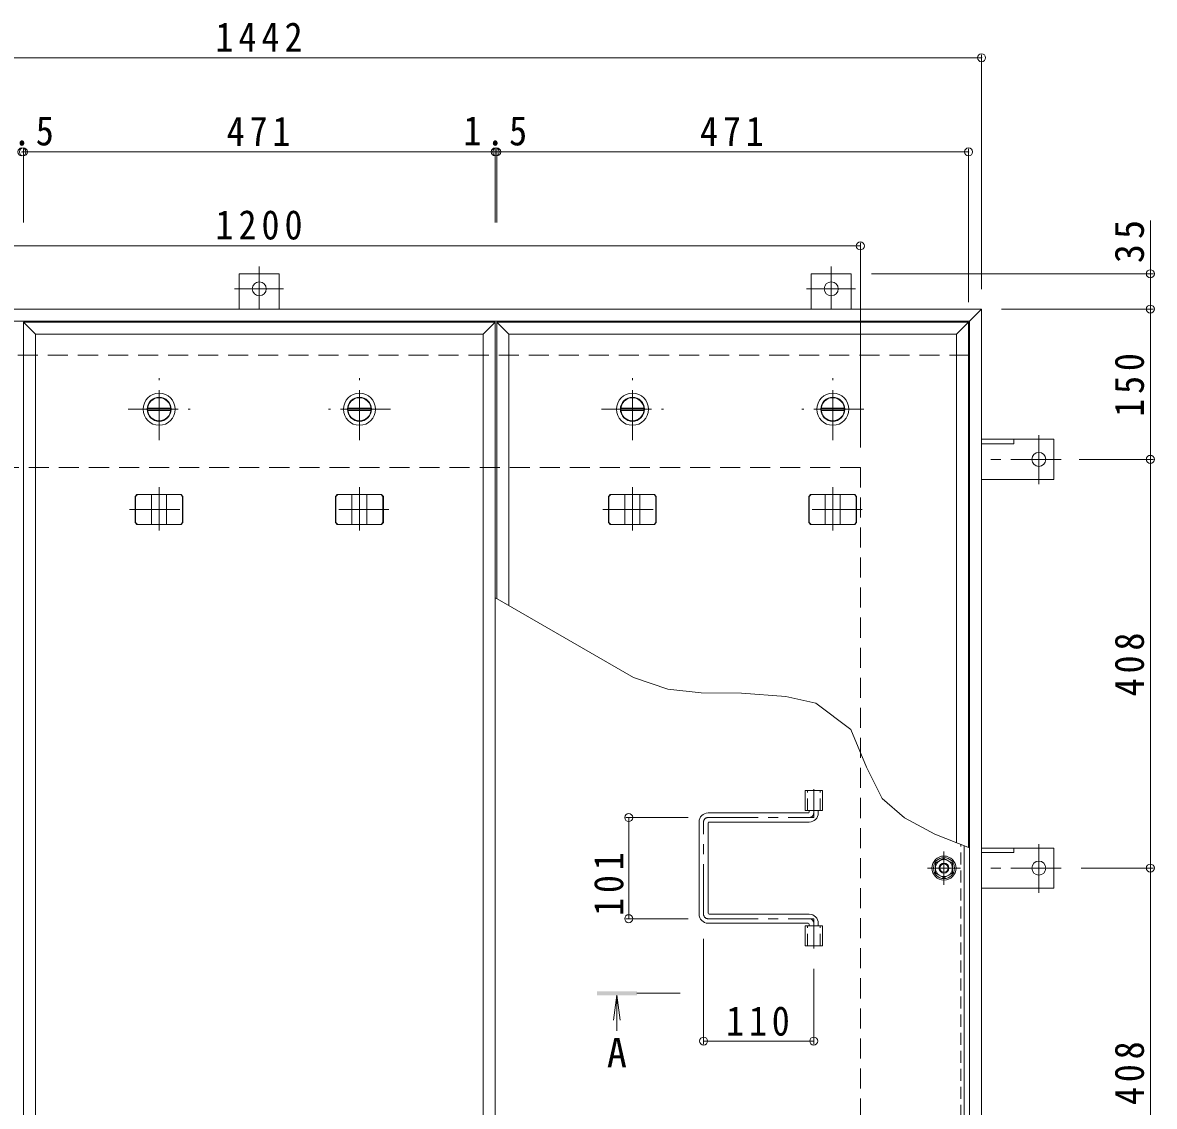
# Model space of a CAD drawing. Units: millimetres on the paper, enlarged 2 times, with parts at other scales. Extents: x -526 to 546, y -392 to 381.
# Drawn here: x -350.1 to -124.1, y 164.2 to 380.5 of the extents above; entities that cross this region are included whole.
import ezdxf
from ezdxf.enums import TextEntityAlignment as Align

# ---------------------------------------------------------------- set-up
doc = ezdxf.new("R2010")
doc.units = ezdxf.units.MM
doc.header["$LTSCALE"] = 2
doc.header["$PDMODE"] = 32
doc.header["$PDSIZE"] = 1.6
for name, pattern in [('CHAIN1', [8, 5, -1, 1, -1]), ('DASHED1', [1.8, 1.2, -0.6]), ('DASHED2', [3, 2, -1])]:
    doc.linetypes.add(name, pattern=pattern)
for name, color, linetype, lineweight in [('0-1_躯体', 2, 'CHAIN1', 9), ('0-2_仕上', 3, 'Continuous', 9), ('0-3_建具', 4, 'Continuous', 9), ('0-5_寸法', 4, 'Continuous', 9), ('0-6_ハッチ', 6, 'Continuous', 9), ('0-7', 2, 'Continuous', 9), ('0-A', 3, 'Continuous', 9), ('0-C', 2, 'Continuous', 9), ('0-E', 3, 'Continuous', 9), ('0-F', 7, 'Continuous', 9)]:
    doc.layers.add(name, color=color, linetype=linetype, lineweight=lineweight)
doc.styles.add('ＭＳ ゴシック', font='')
doc.styles.get('ＭＳ ゴシック').set_extended_font_data('MS Gothic')

msp = doc.modelspace()

# ---------------------------------------------------------------- linework, layer by layer
at = {"layer": '0-1_躯体', "linetype": 'DASHED2'}
for p, q in [((-161.043, 314.156), (-444.643, 314.156)), ((-182.843, 291.756), (-422.843, 291.756)), ((-182.843, 131.756), (-182.843, 291.756))]:
    msp.add_line(p, q, dxfattribs=at)
at = {"layer": '0-1_躯体'}
for p, q in [((-322.843, 297.156), (-322.843, 309.556)), ((-282.843, 297.156), (-282.843, 309.556)), ((-228.343, 297.156), (-228.343, 309.556)), ((-188.343, 297.156), (-188.343, 309.556)), ((-329.043, 303.356), (-316.643, 303.356)), ((-276.643, 303.356), (-289.043, 303.356)), ((-234.543, 303.356), (-222.143, 303.356)), ((-182.143, 303.356), (-194.543, 303.356))]:
    msp.add_line(p, q, dxfattribs=at)
at = {"layer": '0-2_仕上'}
for p, q in [((-347.543, 318.356), (-349.943, 320.756)), ((-255.743, 320.756), (-349.943, 320.756)), ((-349.943, 320.756), (-349.943, 102.756)), ((-258.143, 318.356), (-255.743, 320.756)), ((-255.743, 102.756), (-255.743, 320.756)), ((-253.043, 318.356), (-255.443, 320.756)), ((-161.243, 320.756), (-255.443, 320.756)), ((-255.443, 320.756), (-255.443, 265.604)), ((-163.643, 318.356), (-161.243, 320.756)), ((-161.243, 215.91), (-161.243, 320.756)), ((-347.543, 318.356), (-258.143, 318.356)), ((-347.543, 105.156), (-347.543, 318.356)), ((-258.143, 318.356), (-258.143, 105.156)), ((-253.043, 318.356), (-163.643, 318.356)), ((-253.043, 264.218), (-253.043, 318.356)), ((-163.643, 318.356), (-163.643, 216.839)), ((-193.873, 223.256), (-193.873, 227.256)), ((-193.873, 227.256), (-190.413, 227.256)), ((-190.413, 223.256), (-190.413, 227.256)), ((-193.873, 223.256), (-190.413, 223.256)), ((-193.873, 196.256), (-193.873, 200.256)), ((-193.873, 200.256), (-190.413, 200.256)), ((-190.413, 196.256), (-190.413, 200.256)), ((-193.873, 196.256), (-190.413, 196.256))]:
    msp.add_line(p, q, dxfattribs=at)
at = {"layer": '0-2_仕上', "linetype": 'DASHED1'}
for p, q in [((-193.413, 223.256), (-193.413, 227.256)), ((-190.873, 223.256), (-190.873, 227.256)), ((-193.413, 196.256), (-193.413, 200.256)), ((-190.873, 196.256), (-190.873, 200.256))]:
    msp.add_line(p, q, dxfattribs=at)
at = {"layer": '0-3_建具'}
for p, q in [((-447.043, 323.356), (-158.643, 323.356)), ((-158.643, 323.356), (-161.043, 320.956)), ((-158.643, 100.156), (-158.643, 323.356)), ((-444.643, 320.956), (-161.043, 320.956)), ((-161.043, 102.556), (-161.043, 320.956)), ((-327.61, 285.956), (-327.263, 286.356)), ((-327.61, 280.756), (-327.61, 285.956)), ((-327.53, 285.956), (-327.61, 285.956)), ((-327.53, 285.956), (-327.183, 286.356)), ((-327.53, 280.756), (-327.53, 285.956)), ((-318.422, 286.356), (-327.263, 286.356)), ((-324.343, 280.356), (-324.343, 286.356)), ((-321.343, 280.356), (-321.343, 286.356)), ((-318.156, 285.956), (-318.502, 286.356)), ((-318.076, 285.956), (-318.422, 286.356)), ((-318.156, 280.756), (-318.156, 285.956)), ((-318.156, 285.956), (-318.076, 285.956)), ((-318.076, 280.756), (-318.076, 285.956)), ((-287.61, 285.956), (-287.263, 286.356)), ((-287.61, 280.756), (-287.61, 285.956)), ((-287.53, 285.956), (-287.61, 285.956)), ((-287.53, 285.956), (-287.183, 286.356)), ((-287.53, 280.756), (-287.53, 285.956)), ((-278.422, 286.356), (-287.263, 286.356)), ((-284.343, 280.356), (-284.343, 286.356)), ((-281.343, 280.356), (-281.343, 286.356)), ((-278.156, 285.956), (-278.502, 286.356)), ((-278.076, 285.956), (-278.422, 286.356)), ((-278.156, 280.756), (-278.156, 285.956)), ((-278.156, 285.956), (-278.076, 285.956)), ((-278.076, 280.756), (-278.076, 285.956)), ((-233.11, 285.956), (-232.763, 286.356)), ((-233.11, 280.756), (-233.11, 285.956)), ((-233.03, 285.956), (-233.11, 285.956)), ((-233.03, 285.956), (-232.683, 286.356)), ((-233.03, 280.756), (-233.03, 285.956)), ((-223.922, 286.356), (-232.763, 286.356)), ((-229.843, 280.356), (-229.843, 286.356)), ((-226.843, 280.356), (-226.843, 286.356)), ((-223.656, 285.956), (-224.002, 286.356)), ((-223.576, 285.956), (-223.922, 286.356)), ((-223.656, 280.756), (-223.656, 285.956)), ((-223.656, 285.956), (-223.576, 285.956)), ((-223.576, 280.756), (-223.576, 285.956)), ((-193.11, 285.956), (-192.763, 286.356)), ((-193.11, 280.756), (-193.11, 285.956)), ((-193.03, 285.956), (-193.11, 285.956)), ((-193.03, 285.956), (-192.683, 286.356)), ((-193.03, 280.756), (-193.03, 285.956)), ((-183.922, 286.356), (-192.763, 286.356)), ((-189.843, 280.356), (-189.843, 286.356)), ((-186.843, 280.356), (-186.843, 286.356)), ((-183.656, 285.956), (-184.002, 286.356)), ((-183.576, 285.956), (-183.922, 286.356)), ((-183.656, 280.756), (-183.656, 285.956)), ((-183.656, 285.956), (-183.576, 285.956)), ((-183.576, 280.756), (-183.576, 285.956)), ((-327.61, 280.756), (-327.263, 280.356)), ((-327.53, 280.756), (-327.61, 280.756)), ((-327.53, 280.756), (-327.183, 280.356)), ((-327.263, 280.356), (-318.422, 280.356)), ((-318.156, 280.756), (-318.502, 280.356)), ((-318.076, 280.756), (-318.422, 280.356)), ((-318.156, 280.756), (-318.076, 280.756)), ((-287.61, 280.756), (-287.263, 280.356)), ((-287.53, 280.756), (-287.61, 280.756)), ((-287.53, 280.756), (-287.183, 280.356)), ((-287.263, 280.356), (-278.422, 280.356)), ((-278.156, 280.756), (-278.502, 280.356)), ((-278.076, 280.756), (-278.422, 280.356)), ((-278.156, 280.756), (-278.076, 280.756)), ((-233.11, 280.756), (-232.763, 280.356)), ((-233.03, 280.756), (-233.11, 280.756)), ((-233.03, 280.756), (-232.683, 280.356)), ((-232.763, 280.356), (-223.922, 280.356)), ((-223.656, 280.756), (-224.002, 280.356)), ((-223.576, 280.756), (-223.922, 280.356)), ((-223.656, 280.756), (-223.576, 280.756)), ((-193.11, 280.756), (-192.763, 280.356)), ((-193.03, 280.756), (-193.11, 280.756)), ((-193.03, 280.756), (-192.683, 280.356)), ((-192.763, 280.356), (-183.922, 280.356)), ((-183.656, 280.756), (-184.002, 280.356)), ((-183.576, 280.756), (-183.922, 280.356)), ((-183.656, 280.756), (-183.576, 280.756))]:
    msp.add_line(p, q, dxfattribs=at)
at = {"layer": '0-3_建具', "linetype": 'CHAIN1'}
for p, q in [((-322.843, 287.779), (-322.843, 279.131)), ((-282.843, 287.779), (-282.843, 279.131)), ((-228.343, 287.779), (-228.343, 279.131)), ((-188.343, 287.779), (-188.343, 279.131)), ((-328.725, 283.356), (-316.961, 283.356)), ((-276.961, 283.356), (-288.725, 283.356)), ((-234.225, 283.356), (-222.461, 283.356)), ((-182.461, 283.356), (-194.225, 283.356))]:
    msp.add_line(p, q, dxfattribs=at)
at = {"layer": '0-5_寸法', "color": 7}
for p, q in [((-124.939, 330.396), (-124.939, 341.028)), ((-228.116, 249.827), (-255.793, 265.806)), ((-221.29, 247.496), (-228.116, 249.827)), ((-214.631, 246.747), (-221.29, 247.496)), ((-206.556, 246.663), (-214.631, 246.747)), ((-197.732, 245.997), (-206.556, 246.663)), ((-191.739, 244.666), (-197.732, 245.997)), ((-184.746, 239.421), (-191.739, 244.666)), ((-181.583, 231.929), (-184.746, 239.421)), ((-178.512, 225.64), (-181.583, 231.929)), ((-173.999, 221.792), (-178.512, 225.64)), ((-167.952, 218.507), (-173.999, 221.792)), ((-161.043, 215.832), (-167.952, 218.507))]:
    msp.add_line(p, q, dxfattribs=at)
at = {"layer": '0-5_寸法'}
for q in [(-232.096, 181.422), (-231.443, 179.259), (-230.79, 181.422)]:
    msp.add_line((-231.443, 186.379), q, dxfattribs=at)
at = {"layer": '0-5_寸法', "linetype": 'CHAIN1'}
msp.add_line((-218.843, 186.779), (-227.443, 186.779), dxfattribs=at)
at = {"layer": '0-5_寸法'}
msp.add_solid([(-235.443, 186.379), (-235.443, 187.179), (-227.443, 186.379), (-227.443, 187.179)], dxfattribs=at)
at = {"layer": '0-6_ハッチ', "linetype": 'CHAIN1'}
for p, q in [((-192.143, 227.532), (-192.143, 221.856)), ((-213.241, 221.856), (-192.143, 221.856)), ((-214.143, 202.558), (-214.143, 220.954)), ((-213.241, 201.656), (-192.143, 201.656)), ((-192.143, 195.678), (-192.143, 201.656))]:
    msp.add_line(p, q, dxfattribs=at)
at = {"layer": '0-6_ハッチ'}
for p, q in [((-193.243, 222.756), (-213.243, 222.756)), ((-193.043, 222.956), (-193.043, 223.256)), ((-191.243, 222.756), (-191.243, 223.256)), ((-215.043, 202.556), (-215.043, 220.956)), ((-213.243, 202.756), (-213.243, 220.756)), ((-213.043, 220.956), (-193.043, 220.956)), ((-213.043, 202.556), (-193.043, 202.556)), ((-193.243, 200.756), (-213.243, 200.756)), ((-193.043, 200.556), (-193.043, 200.256)), ((-191.243, 200.756), (-191.243, 200.256))]:
    msp.add_line(p, q, dxfattribs=at)
msp.add_circle((-166.143, 211.756), 2.1, dxfattribs=at)
for centre, radius, start, end in [((-213.243, 220.956), 1.8, 90, 180), ((-193.243, 222.956), 0.2, 270, 0), ((-193.043, 222.756), 1.8, 270, 0), ((-213.043, 220.756), 0.2, 90, 180), ((-213.243, 202.556), 1.8, 180, 270), ((-213.043, 202.756), 0.2, 180, 270), ((-193.043, 200.756), 1.8, 0, 90), ((-193.243, 200.556), 0.2, 0, 90)]:
    msp.add_arc(centre, radius, start, end, dxfattribs=at)
at = {"layer": '0-6_ハッチ', "linetype": 'CHAIN1'}
for centre, radius, start, end in [((-213.241, 220.954), 0.902, 90, 180), ((-193.043, 222.756), 0.9, 270.29569, 0), ((-213.241, 202.558), 0.902, 180, 270), ((-193.043, 200.756), 0.9, 0, 89.70431)]:
    msp.add_arc(centre, radius, start, end, dxfattribs=at)
at = {"layer": '0-7', "linetype": 'CHAIN1'}
for p, q in [((-166.143, 215.07), (-166.143, 208.442)), ((-162.829, 211.756), (-169.457, 211.756))]:
    msp.add_line(p, q, dxfattribs=at)
at = {"layer": '0-7'}
msp.add_lwpolyline([(-167.843, 212.737), (-166.143, 213.719), (-164.443, 212.737), (-164.443, 210.774), (-166.143, 209.793), (-167.843, 210.774)], close=True, dxfattribs=at)
at = {"layer": '0-7', "color": 134, "lineweight": 5}
msp.add_circle((-166.143, 211.756), 2.4, dxfattribs=at)
at = {"layer": '0-7'}
msp.add_circle((-166.143, 211.756), 1.7, dxfattribs=at)
at = {"layer": '0-7', "color": 5, "lineweight": 5}
for radius in [1, 0.838]:
    msp.add_circle((-166.143, 211.756), radius, dxfattribs=at)
at = {"layer": '0-A', "linetype": 'DASHED1'}
msp.add_line((-162.783, 111.696), (-162.783, 216.506), dxfattribs=at)
at = {"layer": '0-A'}
msp.add_line((-162.143, 111.056), (-162.143, 216.258), dxfattribs=at)
at = {"layer": '0-C', "color": 4}
for p, q in [((-325.129, 303.606), (-320.557, 303.606)), ((-325.129, 303.106), (-320.557, 303.106)), ((-285.129, 303.606), (-280.556, 303.606)), ((-285.129, 303.106), (-280.556, 303.106)), ((-230.629, 303.606), (-226.057, 303.606)), ((-230.629, 303.106), (-226.057, 303.106)), ((-190.629, 303.606), (-186.056, 303.606)), ((-190.629, 303.106), (-186.056, 303.106))]:
    msp.add_line(p, q, dxfattribs=at)
at = {"layer": '0-C'}
for centre, radius in [((-322.843, 303.356), 3.2), ((-322.843, 303.356), 2.4), ((-322.843, 303.356), 2.35), ((-282.843, 303.356), 3.2), ((-282.843, 303.356), 2.4), ((-282.843, 303.356), 2.35), ((-228.343, 303.356), 3.2), ((-228.343, 303.356), 2.4), ((-228.343, 303.356), 2.35), ((-188.343, 303.356), 3.2), ((-188.343, 303.356), 2.4), ((-188.343, 303.356), 2.35)]:
    msp.add_circle(centre, radius, dxfattribs=at)
at = {"layer": '0-C', "color": 4}
for centre in [(-322.843, 303.356), (-282.843, 303.356), (-228.343, 303.356), (-188.343, 303.356)]:
    msp.add_circle(centre, 2.3, dxfattribs=at)
at = {"layer": '0-E'}
for p, q in [((-306.843, 330.396), (-298.843, 330.396)), ((-306.843, 323.356), (-306.843, 330.396)), ((-298.843, 323.356), (-298.843, 330.396)), ((-192.643, 330.396), (-184.643, 330.396)), ((-192.643, 323.356), (-192.643, 330.396)), ((-184.643, 323.356), (-184.643, 330.396)), ((-158.643, 297.356), (-144.203, 297.356)), ((-144.203, 289.356), (-144.203, 297.356)), ((-158.643, 289.356), (-144.203, 289.356)), ((-158.643, 215.756), (-144.203, 215.756)), ((-144.203, 207.756), (-144.203, 215.756)), ((-158.643, 207.756), (-144.203, 207.756))]:
    msp.add_line(p, q, dxfattribs=at)
at = {"layer": '0-E', "linetype": 'CHAIN1'}
for p, q in [((-302.843, 331.827), (-302.843, 323.396)), ((-188.643, 331.827), (-188.643, 323.396)), ((-307.811, 327.396), (-298.034, 327.396)), ((-193.611, 327.396), (-183.834, 327.396)), ((-147.203, 288.388), (-147.203, 298.165)), ((-142.771, 293.356), (-158.603, 293.356)), ((-147.203, 206.788), (-147.203, 216.565)), ((-142.771, 211.756), (-158.603, 211.756))]:
    msp.add_line(p, q, dxfattribs=at)
at = {"layer": '0-E'}
for points in [[(-158.643, 296.456), (-152.203, 296.456), (-152.203, 297.356)], [(-158.643, 214.856), (-152.203, 214.856), (-152.203, 215.756)]]:
    msp.add_lwpolyline(points, dxfattribs=at)
for centre in [(-302.843, 327.396), (-188.643, 327.396), (-147.203, 293.356), (-147.203, 211.756)]:
    msp.add_circle(centre, 1.4, dxfattribs=at)
at = {"layer": '0-F'}
for p, q in [((-447.043, 373.54), (-158.643, 373.54)), ((-158.643, 374.14), (-158.643, 327.356)), ((-349.943, 355.339), (-349.943, 340.616)), ((-255.743, 355.339), (-255.743, 340.616)), ((-255.443, 355.339), (-255.443, 340.616)), ((-161.243, 355.339), (-161.243, 324.756)), ((-350.243, 354.739), (-349.943, 354.739)), ((-349.943, 354.739), (-255.743, 354.739)), ((-255.743, 354.739), (-255.443, 354.739)), ((-255.443, 354.739), (-161.243, 354.739)), ((-422.843, 335.962), (-182.843, 335.962)), ((-182.843, 336.562), (-182.843, 295.756)), ((-124.339, 330.396), (-180.643, 330.396)), ((-124.939, 323.356), (-124.939, 330.396)), ((-124.339, 323.356), (-154.643, 323.356)), ((-124.939, 323.356), (-124.939, 293.356)), ((-124.339, 293.356), (-139.171, 293.356)), ((-124.939, 293.356), (-124.939, 211.756)), ((-229.68, 221.856), (-217.241, 221.856)), ((-229.08, 221.856), (-229.08, 201.656)), ((-124.339, 211.756), (-138.771, 211.756)), ((-124.939, 211.756), (-124.939, 130.156)), ((-229.68, 201.656), (-217.241, 201.656)), ((-214.143, 176.625), (-214.143, 197.656)), ((-192.143, 176.625), (-192.143, 191.678)), ((-192.143, 177.225), (-214.143, 177.225))]:
    msp.add_line(p, q, dxfattribs=at)
for p in [(-158.643, 373.54), (-350.243, 354.739), (-349.943, 354.739), (-255.743, 354.739), (-255.443, 354.739), (-161.243, 354.739), (-182.843, 335.962), (-124.939, 330.396), (-124.939, 323.356), (-124.939, 293.356), (-229.08, 221.856), (-124.939, 211.756), (-229.08, 201.656), (-214.143, 177.225), (-192.143, 177.225)]:
    msp.add_point(p, dxfattribs=at)

# ---------------------------------------------------------------- texts
at = {"layer": '0-5_寸法', "color": 2, "style": 'ＭＳ ゴシック'}
msp.add_text('A', height=5.865, dxfattribs=at).set_placement((-233.443, 170.24), align=Align.BOTTOM_LEFT)
at = {"layer": '0-F', "color": 2, "char_height": 5.865, "attachment_point": 7, "style": 'ＭＳ ゴシック'}
for s, insert in [('\\T1.28;\\W0.9;1442', (-311.593, 374.74)), ('\\T1.27;\\W0.9;1.5', (-356.593, 355.939)), ('\\T1.27;\\W0.9;471', (-309.343, 355.939)), ('\\T1.27;\\W0.9;1.5', (-262.093, 355.939)), ('\\T1.27;\\W0.9;471', (-214.843, 355.939)), ('\\T1.28;\\W0.9;1200', (-311.593, 337.162)), ('\\T1.27;\\W0.9;110', (-209.643, 178.225))]:
    msp.add_mtext(s, dxfattribs=dict(at, insert=insert))
at = {"layer": '0-F', "color": 2, "char_height": 5.865, "attachment_point": 7, "rotation": 90, "style": 'ＭＳ ゴシック'}
for s, insert in [('\\T1.27;\\W0.95;35', (-126.139, 332.528)), ('\\T1.27;\\W0.9;150', (-126.139, 301.856)), ('\\T1.27;\\W0.9;408', (-126.139, 246.056)), ('\\T1.27;\\W0.9;101', (-230.08, 202.212)), ('\\T1.27;\\W0.9;408', (-126.139, 164.456))]:
    msp.add_mtext(s, dxfattribs=dict(at, insert=insert))

doc.saveas('drawing.dxf')
